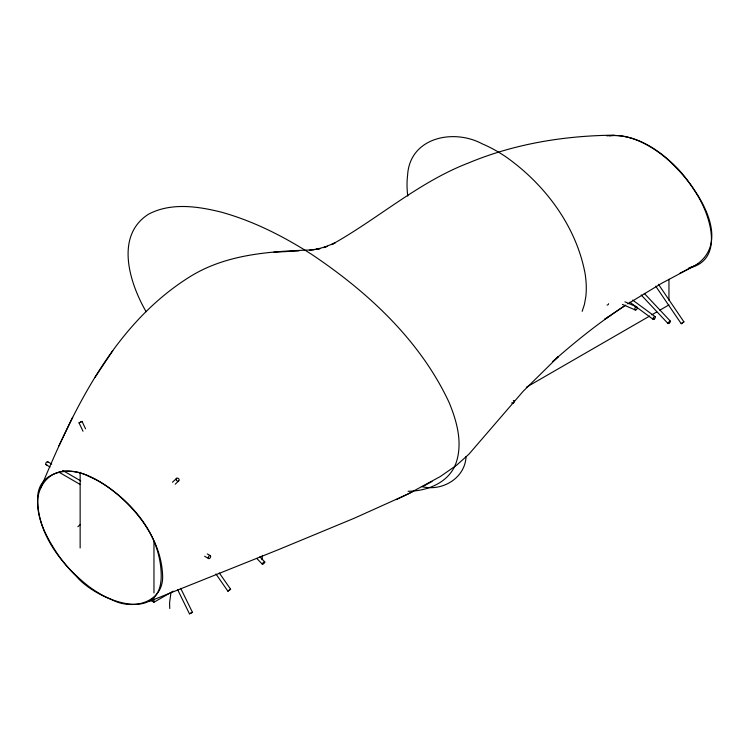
<?xml version="1.0" encoding="UTF-8"?>
<svg xmlns="http://www.w3.org/2000/svg" width="749" height="749" viewBox="0 0 749 749"><rect width="100%" height="100%" fill="white"/><g stroke="black" fill="none" stroke-linecap="round" stroke-linejoin="round"><path stroke-width="1.12" d="M261.981 559.709L262.45 555.402M466.056 456.516C465.148 478.517 441.62 491.934 421.397 486.485M170.969 592.684L169.639 602.196A54.274 31.336 60 0 0 169.798 608.525M582.179 311.322L584.398 304.497L585.746 297.203A86.444 49.911 60 0 0 585.1 273.619C576.234 226.282 545.272 184.834 506.502 157.253A153.405 88.569 60 0 0 482.122 143.789C453.36 128.341 409.516 137.442 407.568 175.584A86.444 49.911 60 0 0 407.774 196.079M230.617 589.229L227.855 591.139L230.589 589.191L219.298 572.966M40.418 488.676C73.823 408.636 114.372 323.325 190.864 276.156C227.771 253.574 271.99 251.271 314.009 249.857M681.216 323.737L683.931 321.817L681.253 323.727L655.712 286.174M79.048 422.904L82.034 421.415L85.545 428.812M72.644 417.333L58.928 445.795M180.678 588.311L192.465 612.364L189.46 613.824L192.446 612.317M112.79 350.663L94.861 377.552M172.485 482.244L176.698 478.255M175.229 484.21L178.599 481.027M77.896 526.697L80.489 524.403M625.827 305.105C599.986 321.808 575.925 341.113 552.874 361.458L558.267 356.674L523.195 391.25L468.921 454.184L456.647 465.185L440.243 476.589L407.933 494.059L354.174 518.271L279.199 549.345L148.882 601.578M610.201 315.582L604.509 319.458L623.88 306.332M627.774 303.879L662.032 283.094L697.853 264.032M150.923 600.492L153.966 602.243L173.188 591.139M526.294 387.28L649.729 316.012M651.752 314.842L656.817 311.921M659.85 310.17L668.96 304.909M422.586 486.616L431.986 481.476M679.774 273.348L693.527 266.269M412.399 491.831L396.39 499.583M688.425 268.189C725.659 260.287 709.865 213.662 695.549 192.193A89.365 51.597 60 0 0 687.994 180.94A86.781 50.099 60 0 0 679.717 170.772C661.32 150.952 635.171 132.545 606.83 135.878M309.59 250.166L319.963 248.631L315.881 249.426L327.463 246.271L323.596 247.619L335.149 242.77L331.657 244.642C378.114 218.755 418.466 182.185 468.64 162.917C514.629 143.742 564.587 135.635 614.246 135.176M683.884 321.827L658.437 284.264M82.016 421.406L79.02 422.839L83.017 431.237M408.102 491.278C427.089 491.11 448.22 482.946 455.664 464.099C463.172 443.736 457.012 421.518 449.026 402.288C420.03 340.261 367.881 292.016 311.743 254.426C283.731 236.469 253.705 221.17 221.545 212.21C197.923 206.293 171.221 202.324 148.714 214.083C114.372 235.682 129.708 283.422 146.13 311.724M609.592 135.831C619.161 134.567 628.786 136.889 637.633 140.447A113.736 65.669 60 0 1 660.393 153.592C687.545 173.459 738.102 237.789 695.175 265.521A91.303 52.711 60 0 1 690.222 267.44M298.898 250.915L273.862 252.216M624.919 301.819L636.716 306.912A1.685 1.086 -66.6 0 1 636.435 309.655A1.685 1.086 -66.6 0 1 634.787 308.719A1.685 1.086 -66.6 0 1 636.716 306.921M622.382 304.394L635.246 309.955M207.295 553.914L210.3 555.636A1.685 0.974 -60.1 0 1 209.767 558.258A1.685 0.974 -60.1 0 1 208.306 557.406A1.685 0.974 -60.1 0 1 210.3 555.636M204.617 556.264L208.625 558.567M47.739 461.787L51.737 464.099M62.738 470.466L80.742 480.886M46.054 464.708L50.061 467.03M59.059 472.235L80.059 484.397M632.662 300.087L655.094 316.602M629.815 302.175L653.184 319.383M259.856 556.807L264.706 561.844A1.685 0.543 -43.9 0 1 263.255 563.988A1.685 0.543 -43.9 0 1 262.627 563.285A1.685 0.543 -43.9 0 1 264.772 561.89M256.738 558.398L262.403 564.269M644.29 293.411L670.411 321.19M641.163 294.966L668.071 323.587M215.946 573.968L227.874 591.139M177.663 589.725L189.45 613.777M668.96 279.293L668.96 300.255M153.966 541.686L153.966 592.927M153.966 598.751L153.966 602.243M80.143 472.282L80.143 547.978M608.591 303.719A1.685 1.273 -83.9 0 1 607.102 305.012M513.318 400.734A1.685 0.852 -54.5 0 1 514.366 401.389A1.685 0.852 -54.5 0 1 512.925 403.365A1.685 0.852 -54.5 0 1 512.016 402.513M46.812 464.67A1.685 0.974 -59.9 0 1 45.708 463.903A1.685 0.974 -59.9 0 1 46.869 461.89A1.685 0.974 -59.9 0 1 48.086 462.461M37.675 500.032C36.823 519.216 46.485 536.977 56.596 552.603A94.73 54.696 60 0 0 67.457 566.862A93.157 53.788 60 0 0 76.201 576.159C95.984 600.052 163.994 626.96 161.129 572.508A69.554 40.156 60 0 0 159.097 557.209C153.573 532.211 137.432 510.818 118.024 494.686C103.016 482.777 85.508 470.7 65.538 470.999A79.328 45.801 60 0 0 57.692 472.479L55.257 473.424A83.766 48.367 60 0 0 48.619 477.572C42 483.096 38.302 491.531 37.675 500.032M37.703 496.896C36.504 533.101 61.446 564.933 88.607 586.298A113.736 65.669 60 0 0 111.367 599.443C132.536 611.109 164.93 602.58 162.533 573.987C160.661 539.645 137.601 509.919 111.367 489.462A113.736 65.669 60 0 0 88.607 476.317C69.891 465.775 38.592 471.364 37.703 496.896M654.205 319.111A1.685 0.833 -53.6 0 0 655.15 316.64A1.685 0.833 -53.6 0 0 653.072 318.231A1.685 0.833 -53.6 0 0 654.205 319.111M668.923 323.306A1.685 0.524 -43.2 0 0 670.477 321.237A1.685 0.524 -43.2 0 0 668.323 322.632A1.685 0.524 -43.2 0 0 668.923 323.306M176.193 479.763A1.685 1.367 46.6 0 0 178.768 480.914A1.685 1.367 46.6 0 0 178 478.246A1.685 1.367 46.6 0 0 176.193 479.763"/></g></svg>
